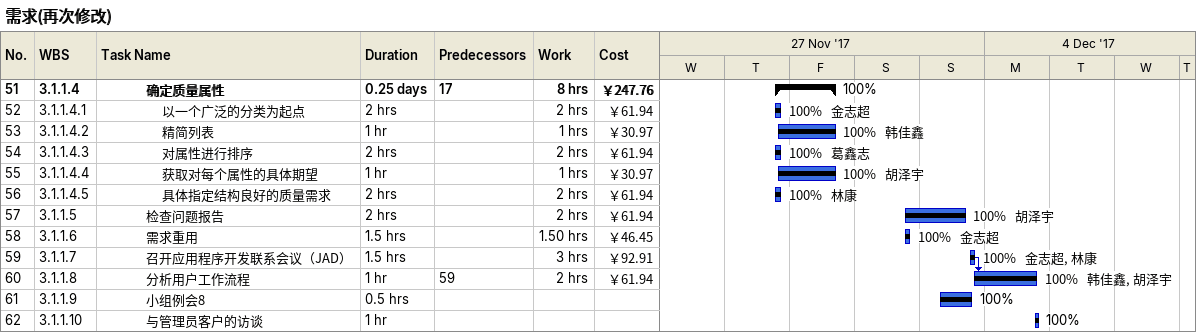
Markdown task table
需求(再次修改)

| ID | WBS | Task | Duration | Start | Finish | Predecessors | Resources | % complete | Work (h) | Cost (￥) |
|---|---|---|---|---|---|---|---|---|---|---|
| 51 | 3.1.1.4 | **确定质量属性** | 0.25d | 2017-11-30 | 2017-12-01 | 17 |  | 100 | 8 | 247.76 |
| 52 | 3.1.1.4.1 | 以一个广泛的分类为起点 | 2h | 2017-11-30 | 2017-11-30 |  | 金志超 | 100 | 2 | 61.94 |
| 53 | 3.1.1.4.2 | 精简列表 | 1h | 2017-11-30 | 2017-12-01 |  | 韩佳鑫 | 100 | 1 | 30.97 |
| 54 | 3.1.1.4.3 | 对属性进行排序 | 2h | 2017-11-30 | 2017-11-30 |  | 葛鑫志 | 100 | 2 | 61.94 |
| 55 | 3.1.1.4.4 | 获取对每个属性的具体期望 | 1h | 2017-11-30 | 2017-12-01 |  | 胡泽宇 | 100 | 1 | 30.97 |
| 56 | 3.1.1.4.5 | 具体指定结构良好的质量需求 | 2h | 2017-11-30 | 2017-11-30 |  | 林康 | 100 | 2 | 61.94 |
| 57 | 3.1.1.5 | 检查问题报告 | 2h | 2017-12-02 | 2017-12-03 |  | 胡泽宇 | 100 | 2 | 61.94 |
| 58 | 3.1.1.6 | 需求重用 | 1.5h | 2017-12-02 | 2017-12-02 |  | 金志超 | 100 | 1.50 | 46.45 |
| 59 | 3.1.1.7 | 召开应用程序开发联系会议（JAD） | 1.5h | 2017-12-03 | 2017-12-03 |  | 金志超, 林康 | 100 | 3 | 92.91 |
| 60 | 3.1.1.8 | 分析用户工作流程 | 1h | 2017-12-03 | 2017-12-04 | 59 | 韩佳鑫, 胡泽宇 | 100 | 2 | 61.94 |
| 61 | 3.1.1.9 | 小组例会8 | 0.5h | 2017-12-03 | 2017-12-03 |  |  | 100 |  |  |
| 62 | 3.1.1.10 | 与管理员客户的访谈 | 1h | 2017-12-04 | 2017-12-04 |  |  | 100 |  |  |
